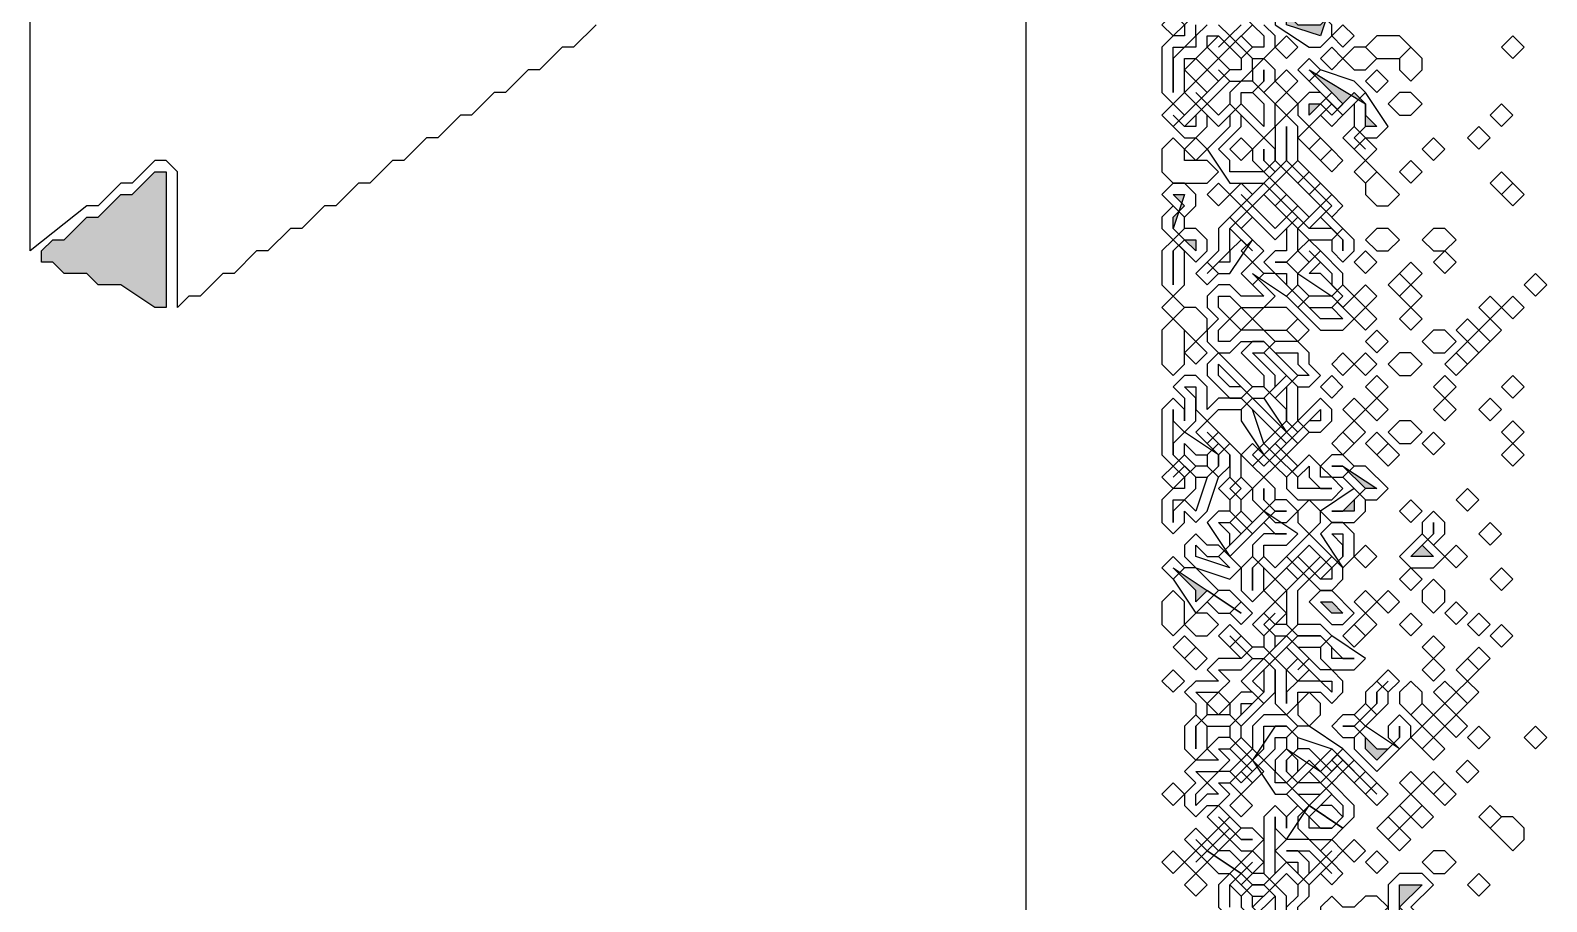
# Model space of a CAD drawing. Header units: millimetres. Extents: x 5 to 252589, y 5 to 415.
# Drawn here: x 12408.33 to 12419.5, y 115.54 to 121.96 of the extents above; entities that cross this region are included whole.
import ezdxf

# ---------------------------------------------------------------- set-up
doc = ezdxf.new("R2010")
doc.units = ezdxf.units.MM
doc.layers.add('HATCH', color=8, linetype='Continuous', lineweight=9)
doc.layers.add('OUTLINE', color=7, linetype='Continuous', lineweight=25)

msp = doc.modelspace()

# ---------------------------------------------------------------- hatches: boundary and pattern name
at = {"layer": 'HATCH', "true_color": 0x46828b}
for points in [[(12417.58333, 122), (12417.58333, 122.08333), (12417.66667, 122), (12417.83333, 122), (12417.91667, 122.08333), (12417.83333, 122.16667), (12417.91667, 122.16667), (12417.83333, 121.91667)], [(12417.91667, 118.41667), (12418, 118.41667), (12418.16667, 118.58333), (12418, 118.75), (12417.91667, 118.75), (12418, 118.75), (12418.25, 118.58333), (12418.16667, 118.58333), (12418.08333, 118.5), (12418.08333, 118.41667)], [(12418.5, 118.08333), (12418.66667, 118.25), (12418.66667, 118.33333), (12418.66667, 118.25), (12418.58333, 118.16667), (12418.66667, 118.08333)], [(12418, 117.66667), (12417.91667, 117.66667), (12417.83333, 117.75), (12417.91667, 117.75)], [(12418.25, 116.58333), (12418.16667, 116.66667), (12418.16667, 116.75), (12418.08333, 116.83333), (12418, 116.83333), (12418.08333, 116.83333), (12418.25, 117), (12418.25, 117.08333), (12418.33333, 117.16667), (12418.25, 117.08333), (12418.25, 117), (12418.08333, 116.83333), (12418.25, 116.66667), (12418.33333, 116.66667), (12418.41667, 116.75), (12418.41667, 116.83333), (12418.41667, 116.75)], [(12418.41667, 115.41667), (12418.41667, 115.66667), (12418.58333, 115.66667), (12418.41667, 115.5), (12418.5, 115.41667)]]:
    msp.add_hatch(color=137, dxfattribs=at).paths.add_polyline_path(points)
h = msp.add_hatch(color=137, dxfattribs=at)
h.paths.add_polyline_path([(12418.16667, 121.08333), (12418.08333, 121.16667), (12418.16667, 121.25), (12418.16667, 121.41667), (12418.08333, 121.5), (12417.91667, 121.33333), (12417.83333, 121.41667), (12417.75, 121.33333), (12417.75, 121.41667), (12417.83333, 121.41667), (12417.91667, 121.5), (12417.75, 121.66667), (12418.16667, 121.41667), (12418.16667, 121.33333), (12418.25, 121.25), (12418.16667, 121.25), (12418.08333, 121.16667)])
h.paths.add_polyline_path([(12417.83333, 121.41667), (12417.91667, 121.33333), (12418, 121.41667), (12417.91667, 121.5)], flags=0)
at = {"layer": 'HATCH', "true_color": 0x46909b}
msp.add_hatch(color=135, dxfattribs=at).paths.add_polyline_path([(12408.41667, 120.25), (12408.41667, 120.33333), (12408.5, 120.41667), (12408.58333, 120.41667), (12408.75, 120.58333), (12408.83333, 120.58333), (12409, 120.75), (12409.08333, 120.75), (12409.25, 120.91667), (12409.33333, 120.91667), (12409.33333, 119.91667), (12409.25, 119.91667), (12409, 120.08333), (12408.83333, 120.08333), (12408.75, 120.16667), (12408.58333, 120.16667), (12408.5, 120.25)])
at = {"layer": 'HATCH', "true_color": 0xb99e7b}
for points in [[(12416.75, 120.08333), (12416.75, 120.33333), (12416.83333, 120.41667), (12416.75, 120.5), (12416.75, 120.58333), (12416.83333, 120.66667), (12416.75, 120.75), (12416.83333, 120.75), (12416.75, 120.5), (12416.83333, 120.41667), (12416.91667, 120.41667), (12416.91667, 120.33333), (12416.83333, 120.41667), (12416.75, 120.33333)], [(12417.25, 117.66667), (12417, 117.83333), (12416.91667, 117.75), (12416.91667, 117.83333), (12416.75, 118)]]:
    msp.add_hatch(color=33, dxfattribs=at).paths.add_polyline_path(points)

# ---------------------------------------------------------------- linework, layer by layer
at = {"layer": 'OUTLINE', "color": 139, "true_color": 0x42544a}
for points in [[(12412.5, 122), (12412.33333, 121.83333), (12412.25, 121.83333), (12412.08333, 121.66667), (12412, 121.66667), (12411.83333, 121.5), (12411.75, 121.5), (12411.58333, 121.33333), (12411.5, 121.33333), (12411.33333, 121.16667), (12411.25, 121.16667), (12411.08333, 121), (12411, 121), (12410.83333, 120.83333), (12410.75, 120.83333), (12410.58333, 120.66667), (12410.5, 120.66667), (12410.33333, 120.5), (12410.25, 120.5), (12410.08333, 120.33333), (12410, 120.33333), (12409.83333, 120.16667), (12409.75, 120.16667), (12409.58333, 120), (12409.5, 120), (12409.41667, 119.91667), (12409.41667, 120.91667), (12409.33333, 121), (12409.25, 121), (12409.08333, 120.83333), (12409, 120.83333), (12408.83333, 120.66667), (12408.75, 120.66667), (12408.33333, 120.33333), (12408.33333, 133)], [(12415.66667, 105.41667), (12415.66667, 123.91667)], [(12417.33333, 122), (12417.41667, 121.91667), (12417.41667, 121.83333), (12417.33333, 121.83333), (12417.25, 121.75), (12417.25, 121.66667), (12417.16667, 121.66667), (12416.91667, 121.41667), (12417.08333, 121.25), (12417.25, 121.41667), (12417.25, 121.5), (12417.33333, 121.5), (12417.41667, 121.58333), (12417.41667, 121.66667), (12417.41667, 121.58333), (12417.33333, 121.5), (12417.41667, 121.41667), (12417.41667, 121.25), (12417.25, 121.41667), (12417.16667, 121.33333), (12417.16667, 121.25), (12417, 121.08333), (12417.16667, 120.83333), (12417.41667, 120.83333), (12417.5, 120.91667), (12417.41667, 121), (12417.41667, 121.08333), (12417.41667, 121), (12417.5, 120.91667), (12417.58333, 121), (12417.58333, 121.25), (12417.58333, 121), (12417.91667, 120.66667), (12417.83333, 120.58333), (12418, 120.41667), (12418, 120.33333), (12418, 120.41667), (12417.91667, 120.5), (12417.75, 120.5), (12417.66667, 120.58333), (12417.58333, 120.5), (12417.58333, 120.33333), (12417.5, 120.33333), (12417.41667, 120.25), (12417.5, 120.16667), (12417.58333, 120.16667), (12417.58333, 120.08333), (12417.75, 119.91667), (12417.91667, 119.91667), (12418, 120), (12417.83333, 120.16667), (12417.75, 120.16667), (12417.83333, 120.25), (12417.75, 120.33333), (12417.91667, 120.16667), (12417.91667, 120.08333), (12418, 120), (12417.91667, 119.91667), (12418, 119.83333), (12417.83333, 119.83333), (12417.5, 120.16667), (12417.41667, 120.16667), (12417.33333, 120.08333), (12417.41667, 120), (12417.25, 120), (12417.16667, 120.08333), (12417.08333, 120.08333), (12417, 120), (12417, 119.91667), (12417.08333, 119.83333), (12417, 119.75), (12417, 119.66667), (12417.08333, 119.58333), (12417.16667, 119.58333), (12417.25, 119.66667), (12417.41667, 119.66667), (12417.5, 119.58333), (12417.66667, 119.58333), (12417.66667, 119.5), (12417.75, 119.41667), (12417.66667, 119.41667), (12417.58333, 119.33333), (12417.58333, 119.08333), (12417.66667, 119), (12417.83333, 119.16667), (12417.83333, 119.08333), (12417.75, 119.08333), (12417.5, 118.83333), (12417.66667, 118.66667), (12417.75, 118.75), (12417.75, 118.66667), (12417.83333, 118.58333), (12417.91667, 118.58333), (12417.66667, 118.58333), (12417.66667, 118.66667), (12417.5, 118.83333), (12417.41667, 118.75), (12417.33333, 118.83333), (12417.41667, 118.91667), (12417.33333, 119.16667), (12417.25, 119.25), (12417.08333, 119.25), (12417, 119.16667), (12417, 119.33333), (12416.91667, 119.41667), (12416.83333, 119.41667), (12416.75, 119.33333), (12416.83333, 119.25), (12416.83333, 119.08333), (12416.83333, 119.16667), (12416.75, 119.25), (12416.66667, 119.16667), (12416.66667, 118.83333), (12416.75, 118.75), (12416.83333, 118.83333), (12416.83333, 118.91667), (12416.91667, 118.83333), (12417, 118.83333), (12417.08333, 118.91667), (12417, 119), (12417.16667, 118.83333), (12417.16667, 118.66667), (12417.25, 118.58333), (12417.16667, 118.5), (12417.16667, 118.41667), (12417.33333, 118.25), (12417.5, 118.41667), (12417.41667, 118.5), (12417.41667, 118.58333), (12417.41667, 118.5), (12417.5, 118.41667), (12417.58333, 118.41667), (12417.5, 118.41667), (12417.41667, 118.33333), (12417.5, 118.25), (12417.58333, 118.25), (12417.41667, 118.25), (12417.33333, 118.16667), (12417.33333, 118.08333), (12417.5, 117.91667), (12417.75, 118.16667), (12417.91667, 118), (12418, 118.08333), (12418, 118.16667), (12417.91667, 118.25), (12418, 118.25), (12418, 118.08333), (12417.91667, 118), (12417.91667, 117.91667), (12417.83333, 117.91667), (12417.75, 118), (12417.58333, 117.83333), (12417.58333, 117.58333), (12417.66667, 117.5), (12417.83333, 117.5), (12418, 117.33333), (12418.08333, 117.33333), (12417.91667, 117.33333), (12417.91667, 117.41667), (12417.83333, 117.5), (12417.66667, 117.5), (12417.58333, 117.41667), (12417.83333, 117.16667), (12417.91667, 117.16667), (12417.91667, 117.08333), (12417.83333, 117.16667), (12417.66667, 117.16667), (12417.58333, 117.08333), (12417.58333, 117), (12417.58333, 117.25), (12417.5, 117.33333), (12417.41667, 117.25), (12417.41667, 117.08333), (12417.16667, 116.83333), (12417.16667, 116.75), (12417.33333, 116.58333), (12417.41667, 116.66667), (12417.41667, 116.83333), (12417.58333, 116.83333), (12417.66667, 116.75), (12417.91667, 116.66667), (12418.25, 116.33333), (12418, 116.58333), (12417.83333, 116.41667), (12418, 116.25), (12418, 116.16667), (12417.91667, 116.08333), (12417.75, 116.08333), (12417.75, 116.16667), (12417.66667, 116.25), (12417.58333, 116.16667), (12417.58333, 116.08333), (12417.58333, 116.16667), (12417.5, 116.25), (12417.41667, 116.16667), (12417.41667, 115.75), (12417.5, 115.66667), (12417.58333, 115.75), (12417.66667, 115.66667), (12417.75, 115.75), (12417.75, 115.83333), (12417.66667, 115.91667), (12417.58333, 115.91667), (12417.75, 115.91667), (12417.83333, 115.83333), (12417.91667, 115.91667), (12417.83333, 115.83333), (12417.91667, 115.75), (12417.83333, 115.83333), (12417.66667, 115.66667), (12417.66667, 115.58333), (12417.58333, 115.5)], [(12417.16667, 115.5), (12417.16667, 115.66667), (12417.25, 115.75), (12417, 115.91667), (12416.91667, 115.83333), (12417, 115.91667), (12416.91667, 116), (12417, 115.91667), (12417.16667, 116.08333), (12417.08333, 116.16667), (12417.25, 116), (12417.33333, 116), (12417.25, 116), (12417.16667, 116.08333), (12417, 115.91667), (12417.25, 115.75), (12417.33333, 115.83333), (12417.25, 115.75), (12417.33333, 115.66667), (12417.41667, 115.66667), (12417.5, 115.75), (12417.5, 116.16667), (12417.5, 116.08333), (12417.58333, 116), (12417.75, 116.25), (12417.58333, 116.41667), (12417.5, 116.41667), (12417.5, 116.5), (12417.41667, 116.58333), (12417.25, 116.41667), (12417.16667, 116.5), (12417.08333, 116.5), (12417, 116.41667), (12417.08333, 116.33333), (12417, 116.33333), (12416.91667, 116.25), (12416.91667, 116.33333), (12417, 116.41667), (12416.91667, 116.5), (12417.08333, 116.5), (12417.16667, 116.58333), (12417.08333, 116.66667), (12417.16667, 116.66667), (12417.25, 116.75), (12417.25, 116.83333), (12417.16667, 116.91667), (12417, 116.91667), (12416.91667, 116.83333), (12416.91667, 116.66667), (12416.91667, 116.83333), (12417, 116.91667), (12417, 117), (12416.91667, 117.08333), (12417.08333, 117.08333), (12417.16667, 117.16667), (12417.08333, 117.25), (12417.25, 117.25), (12417.33333, 117.33333), (12417.16667, 117.5), (12417.33333, 117.33333), (12417.41667, 117.33333), (12417.5, 117.41667), (12417.5, 117.5), (12417.41667, 117.58333), (12417.5, 117.66667), (12417.41667, 117.58333), (12417.5, 117.5), (12417.58333, 117.5), (12417.66667, 117.58333), (12417.66667, 117.83333), (12417.75, 117.91667), (12417.58333, 118.08333), (12417.5, 118), (12417.41667, 118.08333), (12417.33333, 118), (12417.33333, 117.83333), (12417.33333, 118), (12417.41667, 118.08333), (12417.41667, 118.16667), (12417.58333, 118.16667), (12417.66667, 118.25), (12417.41667, 118.41667), (12417.08333, 118.08333), (12417.16667, 118), (12416.91667, 118.08333), (12416.91667, 118.16667), (12417, 118.08333), (12417.08333, 118.08333), (12417.16667, 118.16667), (12417.16667, 118.25), (12417.08333, 118.33333), (12417.16667, 118.33333), (12417.25, 118.41667), (12417.25, 118.5), (12417.16667, 118.58333), (12417.25, 118.66667), (12417.25, 118.83333), (12417.16667, 118.91667), (12417.08333, 118.83333), (12417.08333, 118.75), (12417, 118.66667), (12416.91667, 118.41667), (12416.83333, 118.5), (12416.75, 118.41667), (12416.75, 118.33333), (12416.75, 118.5), (12416.83333, 118.5), (12416.91667, 118.58333), (12416.91667, 118.66667), (12416.83333, 118.75), (12416.75, 118.66667), (12416.83333, 118.75), (12416.75, 118.83333), (12416.75, 119.16667), (12416.75, 119.08333), (12416.83333, 119), (12416.91667, 119.08333), (12416.91667, 119.25), (12416.83333, 119.33333), (12416.91667, 119.33333), (12416.91667, 119.16667), (12417, 119.08333), (12417.08333, 119.16667), (12417.25, 119.16667), (12417.33333, 119.25), (12417.25, 119.33333), (12417.16667, 119.33333), (12417.08333, 119.41667), (12417.08333, 119.5), (12417.33333, 119.25), (12417.41667, 119.25), (12417.5, 119.33333), (12417.5, 119.41667), (12417.33333, 119.58333), (12417.41667, 119.58333), (12417.5, 119.66667), (12417.41667, 119.75), (12417.25, 119.75), (12417.16667, 119.66667), (12417.08333, 119.66667), (12417.08333, 119.75), (12417.16667, 119.83333), (12417.08333, 119.91667), (12417.08333, 120), (12417.16667, 120), (12417.25, 119.91667), (12417.41667, 119.91667), (12417.5, 120), (12417.33333, 120.16667), (12417.58333, 120), (12417.66667, 120.08333), (12417.66667, 120.16667), (12417.58333, 120.25), (12417.5, 120.25), (12417.58333, 120.25), (12417.66667, 120.33333), (12417.66667, 120.5), (12417.58333, 120.58333), (12417.5, 120.5), (12417.33333, 120.66667), (12417.16667, 120.5), (12417.33333, 120.33333), (12417.25, 120.41667), (12417.16667, 120.33333), (12417.16667, 120.25), (12417.08333, 120.25), (12417, 120.16667), (12417.16667, 120.33333), (12417.16667, 120.5), (12417.33333, 120.66667), (12417.25, 120.75), (12417.33333, 120.66667), (12417.5, 120.83333), (12417.41667, 120.91667), (12417.16667, 120.91667), (12417.16667, 121), (12417.08333, 121.08333), (12417.25, 121.25), (12417.25, 121.33333), (12417.16667, 121.41667), (12417.08333, 121.33333), (12417, 121.41667), (12416.91667, 121.33333), (12416.91667, 121.25), (12416.83333, 121.25), (12416.75, 121.33333), (12416.83333, 121.25), (12417, 121.41667), (12416.91667, 121.5), (12417, 121.41667), (12417.16667, 121.58333), (12417.08333, 121.66667), (12417.16667, 121.58333), (12417.25, 121.58333), (12417.33333, 121.66667), (12417.33333, 121.75), (12417.16667, 121.91667), (12417.08333, 121.83333), (12417.16667, 121.91667), (12417.08333, 122)], [(12417, 122), (12416.91667, 121.91667), (12416.91667, 121.83333), (12416.83333, 121.83333), (12416.75, 121.75), (12416.75, 121.5), (12416.75, 121.83333), (12416.83333, 121.83333), (12416.91667, 121.91667), (12416.91667, 122)], [(12417.25, 122), (12417.16667, 121.91667), (12417.33333, 121.75), (12417.41667, 121.75), (12417.5, 121.83333), (12417.5, 121.91667), (12417.41667, 122)]]:
    msp.add_lwpolyline(points, dxfattribs=at)
for points in [[(12417.5, 122.08333), (12417.5, 122), (12417.75, 121.83333), (12417.83333, 121.83333), (12417.91667, 121.91667), (12417.91667, 122), (12417.83333, 122.08333), (12417.66667, 122.08333), (12417.58333, 122.16667)], [(12417.58333, 122), (12417.58333, 122.08333), (12417.66667, 122), (12417.83333, 122), (12417.91667, 122.08333), (12417.83333, 122.16667), (12417.91667, 122.16667), (12417.83333, 121.91667)], [(12416.66667, 122), (12416.75, 121.91667), (12416.83333, 122), (12416.75, 122.08333)], [(12416.66667, 121.5), (12416.75, 121.41667), (12416.83333, 121.5), (12416.83333, 121.75), (12416.91667, 121.75), (12417, 121.83333), (12417, 121.91667), (12417.08333, 121.91667), (12417.16667, 121.83333), (12417.33333, 122), (12417.25, 122.08333), (12416.91667, 122.08333), (12416.83333, 122), (12416.83333, 121.91667), (12416.75, 121.91667), (12416.66667, 121.83333)], [(12417.91667, 121.91667), (12418, 121.83333), (12418.08333, 121.91667), (12418, 122)], [(12417, 121.83333), (12417.08333, 121.75), (12417.16667, 121.83333), (12417.08333, 121.91667)], [(12417.16667, 121.83333), (12417.25, 121.75), (12417.33333, 121.83333), (12417.25, 121.91667)], [(12417.5, 121.83333), (12417.58333, 121.75), (12417.66667, 121.83333), (12417.58333, 121.91667)], [(12417.83333, 121.75), (12417.91667, 121.66667), (12418, 121.75), (12417.91667, 121.83333)], [(12418, 121.75), (12418.08333, 121.66667), (12418.16667, 121.66667), (12418.25, 121.75), (12418.16667, 121.83333), (12418.08333, 121.83333)], [(12418.16667, 121.83333), (12418.25, 121.75), (12418.41667, 121.75), (12418.5, 121.83333), (12418.41667, 121.91667), (12418.25, 121.91667)], [(12418.41667, 121.66667), (12418.5, 121.58333), (12418.58333, 121.66667), (12418.58333, 121.75), (12418.5, 121.83333), (12418.41667, 121.75)], [(12419.16667, 121.83333), (12419.25, 121.75), (12419.33333, 121.83333), (12419.25, 121.91667)], [(12416.83333, 121.66667), (12416.91667, 121.58333), (12417, 121.66667), (12416.91667, 121.75)], [(12417, 121.66667), (12417.08333, 121.58333), (12417.16667, 121.66667), (12417.08333, 121.75)], [(12417.33333, 121.58333), (12417.41667, 121.5), (12417.5, 121.58333), (12417.5, 121.66667), (12417.41667, 121.75), (12417.33333, 121.66667)], [(12417.66667, 121.66667), (12417.75, 121.58333), (12417.83333, 121.66667), (12417.75, 121.75)], [(12417.5, 121.58333), (12417.58333, 121.5), (12417.66667, 121.58333), (12417.58333, 121.66667)], [(12418, 121.33333), (12418.16667, 121.5), (12418.08333, 121.58333), (12417.83333, 121.66667), (12417.75, 121.58333)], [(12418.16667, 121.08333), (12418.08333, 121.16667), (12418.16667, 121.25), (12418.16667, 121.41667), (12418.08333, 121.5), (12417.91667, 121.33333), (12417.83333, 121.41667), (12417.75, 121.33333), (12417.75, 121.41667), (12417.83333, 121.41667), (12417.91667, 121.5), (12417.75, 121.66667), (12418.16667, 121.41667), (12418.16667, 121.33333), (12418.25, 121.25), (12418.16667, 121.25), (12418.08333, 121.16667)], [(12418.16667, 121.58333), (12418.25, 121.5), (12418.33333, 121.58333), (12418.25, 121.66667)], [(12416.83333, 121.5), (12416.91667, 121.41667), (12417, 121.5), (12416.91667, 121.58333)], [(12417.41667, 121.16667), (12417.5, 121.25), (12417.5, 121.41667), (12417.33333, 121.58333), (12417.25, 121.58333), (12417.16667, 121.5), (12417.16667, 121.41667)], [(12417.5, 121.41667), (12417.58333, 121.33333), (12417.66667, 121.41667), (12417.58333, 121.5)], [(12417.66667, 121.33333), (12417.75, 121.25), (12417.91667, 121.41667), (12417.83333, 121.5), (12417.75, 121.5), (12417.66667, 121.41667)], [(12417.83333, 121.41667), (12417.91667, 121.33333), (12418, 121.41667), (12417.91667, 121.5)], [(12418.25, 121.16667), (12418.33333, 121.25), (12418.16667, 121.5), (12418.08333, 121.41667), (12418.08333, 121.25), (12418.16667, 121.16667)], [(12418.33333, 121.41667), (12418.41667, 121.33333), (12418.5, 121.33333), (12418.58333, 121.41667), (12418.5, 121.5), (12418.41667, 121.5)], [(12416.66667, 121.33333), (12416.75, 121.25), (12416.83333, 121.33333), (12416.75, 121.41667)], [(12416.75, 121.25), (12416.83333, 121.16667), (12416.91667, 121.16667), (12417, 121.25), (12417, 121.33333), (12416.91667, 121.41667)], [(12417.83333, 121.33333), (12417.91667, 121.25), (12418, 121.33333), (12417.91667, 121.41667)], [(12419.08333, 121.33333), (12419.16667, 121.25), (12419.25, 121.33333), (12419.16667, 121.41667)], [(12417.58333, 120.91667), (12417.66667, 121), (12417.66667, 121.25), (12417.58333, 121.33333), (12417.5, 121.25), (12417.5, 121)], [(12416.66667, 121.08333), (12416.66667, 120.91667), (12416.75, 120.83333), (12417, 120.83333), (12417.08333, 120.91667), (12417, 121), (12416.83333, 121), (12416.83333, 121.08333), (12416.75, 121.16667)], [(12416.83333, 121.08333), (12416.91667, 121), (12417, 121.08333), (12416.91667, 121.16667)], [(12417.16667, 121.08333), (12417.25, 121), (12417.33333, 121.08333), (12417.25, 121.16667)], [(12417.33333, 121), (12417.41667, 120.91667), (12417.5, 121), (12417.5, 121.08333), (12417.41667, 121.16667), (12417.33333, 121.08333)], [(12417.66667, 121.16667), (12417.75, 121.08333), (12417.83333, 121.16667), (12417.75, 121.25)], [(12417.75, 121.08333), (12417.83333, 121), (12417.91667, 121.08333), (12417.83333, 121.16667)], [(12418, 121.16667), (12418.08333, 121.08333), (12418.16667, 121.16667), (12418.08333, 121.25)], [(12418.08333, 121.08333), (12418.16667, 121), (12418.25, 121.08333), (12418.16667, 121.16667)], [(12418.58333, 121.08333), (12418.66667, 121), (12418.75, 121.08333), (12418.66667, 121.16667)], [(12418.91667, 121.16667), (12419, 121.08333), (12419.08333, 121.16667), (12419, 121.25)], [(12417.83333, 121), (12417.91667, 120.91667), (12418, 121), (12417.91667, 121.08333)], [(12417.41667, 120.91667), (12417.5, 120.83333), (12417.58333, 120.91667), (12417.5, 121)], [(12417.75, 120.5), (12417.91667, 120.66667), (12417.58333, 121), (12417.41667, 120.83333)], [(12417.58333, 120.91667), (12417.66667, 120.83333), (12417.75, 120.91667), (12417.66667, 121)], [(12418.08333, 120.91667), (12418.16667, 120.83333), (12418.25, 120.91667), (12418.16667, 121)], [(12418.41667, 120.91667), (12418.5, 120.83333), (12418.58333, 120.91667), (12418.5, 121)], [(12408.41667, 120.25), (12408.41667, 120.33333), (12408.5, 120.41667), (12408.58333, 120.41667), (12408.75, 120.58333), (12408.83333, 120.58333), (12409, 120.75), (12409.08333, 120.75), (12409.25, 120.91667), (12409.33333, 120.91667), (12409.33333, 119.91667), (12409.25, 119.91667), (12409, 120.08333), (12408.83333, 120.08333), (12408.75, 120.16667), (12408.58333, 120.16667), (12408.5, 120.25)], [(12416.83333, 120.58333), (12416.91667, 120.66667), (12416.91667, 120.75), (12416.83333, 120.83333), (12416.75, 120.83333), (12416.66667, 120.75)], [(12417, 120.75), (12417.08333, 120.66667), (12417.16667, 120.75), (12417.08333, 120.83333)], [(12417.16667, 120.75), (12417.25, 120.66667), (12417.33333, 120.75), (12417.25, 120.83333)], [(12417.5, 120.41667), (12417.66667, 120.58333), (12417.41667, 120.83333), (12417.25, 120.66667)], [(12417.41667, 120.75), (12417.5, 120.66667), (12417.58333, 120.75), (12417.5, 120.83333)], [(12417.66667, 120.83333), (12417.75, 120.75), (12417.83333, 120.83333), (12417.75, 120.91667)], [(12417.75, 120.75), (12417.83333, 120.66667), (12417.91667, 120.75), (12417.83333, 120.83333)], [(12418.16667, 120.83333), (12418.16667, 120.75), (12418.25, 120.66667), (12418.33333, 120.66667), (12418.41667, 120.75), (12418.25, 120.91667)], [(12419.08333, 120.83333), (12419.16667, 120.75), (12419.25, 120.83333), (12419.16667, 120.91667)], [(12419.16667, 120.75), (12419.25, 120.66667), (12419.33333, 120.75), (12419.25, 120.83333)], [(12416.75, 120.08333), (12416.75, 120.33333), (12416.83333, 120.41667), (12416.75, 120.5), (12416.75, 120.58333), (12416.83333, 120.66667), (12416.75, 120.75), (12416.83333, 120.75), (12416.75, 120.5), (12416.83333, 120.41667), (12416.91667, 120.41667), (12416.91667, 120.33333), (12416.83333, 120.41667), (12416.75, 120.33333)], [(12417.5, 120.66667), (12417.58333, 120.58333), (12417.66667, 120.66667), (12417.58333, 120.75)], [(12417.83333, 120.66667), (12417.91667, 120.58333), (12418, 120.66667), (12417.91667, 120.75)], [(12416.66667, 120.5), (12416.75, 120.41667), (12416.83333, 120.5), (12416.83333, 120.58333), (12416.75, 120.66667), (12416.66667, 120.58333)], [(12417.16667, 120.58333), (12417.25, 120.5), (12417.33333, 120.58333), (12417.25, 120.66667)], [(12417.58333, 120.58333), (12417.66667, 120.5), (12417.75, 120.58333), (12417.66667, 120.66667)], [(12417.66667, 120.5), (12417.75, 120.41667), (12417.91667, 120.41667), (12418, 120.5), (12417.83333, 120.66667)], [(12416.91667, 120.25), (12417, 120.33333), (12417, 120.41667), (12416.91667, 120.5), (12416.83333, 120.5), (12416.75, 120.41667)], [(12417, 120.25), (12417.08333, 120.16667), (12417.16667, 120.16667), (12417.33333, 120.41667), (12417.16667, 120.58333), (12417.08333, 120.5), (12417.08333, 120.33333)], [(12417.91667, 120.33333), (12418, 120.25), (12418.08333, 120.33333), (12418.08333, 120.41667), (12418, 120.5), (12417.91667, 120.41667)], [(12418.16667, 120.41667), (12418.25, 120.33333), (12418.33333, 120.33333), (12418.41667, 120.41667), (12418.33333, 120.5), (12418.25, 120.5)], [(12418.58333, 120.41667), (12418.66667, 120.33333), (12418.75, 120.33333), (12418.83333, 120.41667), (12418.75, 120.5), (12418.66667, 120.5)], [(12416.75, 120), (12416.83333, 120.08333), (12416.83333, 120.33333), (12416.75, 120.41667), (12416.66667, 120.33333), (12416.66667, 120.08333)], [(12417.25, 120.33333), (12417.33333, 120.25), (12417.41667, 120.33333), (12417.33333, 120.41667)], [(12417.66667, 120.33333), (12417.75, 120.25), (12417.83333, 120.33333), (12417.75, 120.41667)], [(12417.91667, 120), (12418, 120.08333), (12418, 120.16667), (12417.83333, 120.33333), (12417.66667, 120.16667)], [(12418.08333, 120.25), (12418.16667, 120.16667), (12418.25, 120.25), (12418.16667, 120.33333)], [(12418.66667, 120.25), (12418.75, 120.16667), (12418.83333, 120.25), (12418.75, 120.33333)], [(12416.91667, 120.16667), (12417, 120.08333), (12417.08333, 120.16667), (12417, 120.25)], [(12417.25, 120.16667), (12417.33333, 120.08333), (12417.41667, 120.16667), (12417.33333, 120.25)], [(12418.33333, 120.08333), (12418.41667, 120), (12418.5, 120.08333), (12418.41667, 120.16667)], [(12418.41667, 120.16667), (12418.5, 120.08333), (12418.58333, 120.16667), (12418.5, 120.25)], [(12419.33333, 120.08333), (12419.41667, 120), (12419.5, 120.08333), (12419.41667, 120.16667)], [(12417.58333, 120), (12417.66667, 119.91667), (12417.75, 120), (12417.66667, 120.08333)], [(12417.91667, 120), (12418, 119.91667), (12418.08333, 120), (12418, 120.08333)], [(12418.08333, 120), (12418.16667, 119.91667), (12418.25, 120), (12418.16667, 120.08333)], [(12418.41667, 120), (12418.5, 119.91667), (12418.58333, 120), (12418.5, 120.08333)], [(12416.66667, 119.91667), (12416.75, 119.83333), (12416.83333, 119.91667), (12416.75, 120)], [(12417.66667, 119.91667), (12417.83333, 119.75), (12418, 119.75), (12418.08333, 119.83333), (12417.91667, 120), (12417.75, 120)], [(12419, 119.91667), (12419.08333, 119.83333), (12419.16667, 119.91667), (12419.08333, 120)], [(12419.16667, 119.91667), (12419.25, 119.83333), (12419.33333, 119.91667), (12419.25, 120)], [(12416.75, 119.41667), (12416.83333, 119.5), (12416.83333, 119.75), (12416.75, 119.83333), (12416.66667, 119.75), (12416.66667, 119.5)], [(12416.91667, 119.66667), (12417, 119.75), (12417, 119.83333), (12416.91667, 119.91667), (12416.83333, 119.91667), (12416.75, 119.83333)], [(12417.16667, 119.83333), (12417.25, 119.75), (12417.33333, 119.83333), (12417.25, 119.91667)], [(12417.33333, 119.83333), (12417.41667, 119.75), (12417.58333, 119.75), (12417.66667, 119.83333), (12417.58333, 119.91667), (12417.41667, 119.91667)], [(12417.58333, 119.75), (12417.66667, 119.66667), (12417.75, 119.75), (12417.66667, 119.83333)], [(12418.08333, 119.83333), (12418.16667, 119.75), (12418.25, 119.83333), (12418.16667, 119.91667)], [(12418.41667, 119.83333), (12418.5, 119.75), (12418.58333, 119.83333), (12418.5, 119.91667)], [(12418.83333, 119.75), (12418.91667, 119.66667), (12419, 119.75), (12418.91667, 119.83333)], [(12419, 119.75), (12419.08333, 119.66667), (12419.16667, 119.75), (12419.08333, 119.83333)], [(12418.16667, 119.66667), (12418.25, 119.58333), (12418.33333, 119.66667), (12418.25, 119.75)], [(12418.58333, 119.66667), (12418.66667, 119.58333), (12418.75, 119.58333), (12418.83333, 119.66667), (12418.75, 119.75), (12418.66667, 119.75)], [(12418.91667, 119.66667), (12419, 119.58333), (12419.08333, 119.66667), (12419, 119.75)], [(12416.83333, 119.58333), (12416.91667, 119.5), (12417, 119.58333), (12416.91667, 119.66667)], [(12417.5, 119.25), (12417.66667, 119.41667), (12417.41667, 119.66667), (12417.33333, 119.66667), (12417.25, 119.58333), (12417.41667, 119.41667), (12417.41667, 119.33333)], [(12417.75, 119.33333), (12417.83333, 119.41667), (12417.75, 119.5), (12417.75, 119.58333), (12417.66667, 119.66667), (12417.5, 119.66667), (12417.41667, 119.58333), (12417.66667, 119.33333)], [(12418.83333, 119.58333), (12418.91667, 119.5), (12419, 119.58333), (12418.91667, 119.66667)], [(12417.25, 119.25), (12417.33333, 119.33333), (12417.08333, 119.58333), (12417, 119.5), (12417, 119.41667), (12417.16667, 119.25)], [(12417.91667, 119.5), (12418, 119.41667), (12418.08333, 119.5), (12418, 119.58333)], [(12418.08333, 119.5), (12418.16667, 119.41667), (12418.25, 119.5), (12418.16667, 119.58333)], [(12418.33333, 119.5), (12418.41667, 119.41667), (12418.5, 119.41667), (12418.58333, 119.5), (12418.5, 119.58333), (12418.41667, 119.58333)], [(12418.75, 119.5), (12418.83333, 119.41667), (12418.91667, 119.5), (12418.83333, 119.58333)], [(12417.58333, 119), (12417.66667, 119.08333), (12417.66667, 119.33333), (12417.58333, 119.41667), (12417.41667, 119.25)], [(12417.83333, 119.33333), (12417.91667, 119.25), (12418, 119.33333), (12417.91667, 119.41667)], [(12418.16667, 119.33333), (12418.25, 119.25), (12418.33333, 119.33333), (12418.25, 119.41667)], [(12418.66667, 119.33333), (12418.75, 119.25), (12418.83333, 119.33333), (12418.75, 119.41667)], [(12419.16667, 119.33333), (12419.25, 119.25), (12419.33333, 119.33333), (12419.25, 119.41667)], [(12417.5, 119), (12417.58333, 119.08333), (12417.58333, 119.16667), (12417.41667, 119.33333), (12417.33333, 119.33333), (12417.25, 119.25)], [(12417.41667, 118.83333), (12417.58333, 119), (12417.33333, 119.25), (12417.25, 119.16667), (12417.25, 119.08333)], [(12417.66667, 119.08333), (12417.75, 119), (12417.83333, 119), (12417.91667, 119.08333), (12417.91667, 119.16667), (12417.83333, 119.25)], [(12418, 119.16667), (12418.08333, 119.08333), (12418.16667, 119.16667), (12418.08333, 119.25)], [(12418.16667, 119.16667), (12418.25, 119.08333), (12418.33333, 119.16667), (12418.25, 119.25)], [(12418.66667, 119.16667), (12418.75, 119.08333), (12418.83333, 119.16667), (12418.75, 119.25)], [(12419, 119.16667), (12419.08333, 119.08333), (12419.16667, 119.16667), (12419.08333, 119.25)], [(12416.91667, 119), (12417, 118.91667), (12417.08333, 119), (12417, 119.08333)], [(12417.5, 119), (12417.58333, 118.91667), (12417.66667, 119), (12417.58333, 119.08333)], [(12417.58333, 119), (12417.66667, 118.91667), (12417.75, 119), (12417.66667, 119.08333)], [(12418, 119), (12418.08333, 118.91667), (12418.16667, 119), (12418.08333, 119.08333)], [(12418.33333, 119), (12418.41667, 118.91667), (12418.5, 118.91667), (12418.58333, 119), (12418.5, 119.08333), (12418.41667, 119.08333)], [(12419.16667, 119), (12419.25, 118.91667), (12419.33333, 119), (12419.25, 119.08333)], [(12417, 118.66667), (12417.08333, 118.75), (12417.08333, 118.83333), (12416.83333, 119), (12416.75, 118.91667), (12416.75, 118.83333), (12416.91667, 118.66667)], [(12417, 118.91667), (12417.08333, 118.83333), (12417.16667, 118.91667), (12417.08333, 119)], [(12417.41667, 118.91667), (12417.5, 118.83333), (12417.58333, 118.91667), (12417.5, 119)], [(12417.5, 118.91667), (12417.58333, 118.83333), (12417.66667, 118.91667), (12417.58333, 119)], [(12417.91667, 118.91667), (12418, 118.83333), (12418.08333, 118.91667), (12418, 119)], [(12418.16667, 118.91667), (12418.25, 118.83333), (12418.33333, 118.91667), (12418.25, 119)], [(12418.58333, 118.91667), (12418.66667, 118.83333), (12418.75, 118.91667), (12418.66667, 119)], [(12416.75, 118.75), (12416.83333, 118.66667), (12416.91667, 118.75), (12416.83333, 118.83333)], [(12417, 118.75), (12417.08333, 118.66667), (12417.16667, 118.75), (12417.16667, 118.83333), (12417.08333, 118.91667), (12417, 118.83333)], [(12417.25, 118.83333), (12417.33333, 118.75), (12417.41667, 118.83333), (12417.33333, 118.91667)], [(12417.33333, 118.83333), (12417.41667, 118.75), (12417.5, 118.83333), (12417.41667, 118.91667)], [(12417.33333, 118.75), (12417.41667, 118.66667), (12417.5, 118.75), (12417.41667, 118.83333)], [(12417.41667, 118.83333), (12417.5, 118.75), (12417.58333, 118.83333), (12417.5, 118.91667)], [(12417.5, 118.75), (12417.58333, 118.66667), (12417.66667, 118.75), (12417.58333, 118.83333)], [(12417.58333, 118.66667), (12417.58333, 118.58333), (12417.66667, 118.5), (12417.91667, 118.5), (12418, 118.58333), (12417.91667, 118.66667), (12417.83333, 118.66667), (12417.83333, 118.75), (12417.75, 118.83333)], [(12417.83333, 118.75), (12417.91667, 118.66667), (12418, 118.66667), (12418.08333, 118.75), (12418, 118.83333), (12417.91667, 118.83333)], [(12418.25, 118.83333), (12418.33333, 118.75), (12418.41667, 118.83333), (12418.33333, 118.91667)], [(12419.16667, 118.83333), (12419.25, 118.75), (12419.33333, 118.83333), (12419.25, 118.91667)], [(12416.66667, 118.66667), (12416.75, 118.58333), (12416.83333, 118.66667), (12416.75, 118.75)], [(12416.66667, 118.33333), (12416.75, 118.25), (12416.83333, 118.33333), (12416.83333, 118.41667), (12416.91667, 118.33333), (12417, 118.41667), (12417.08333, 118.66667), (12417, 118.75), (12416.91667, 118.75), (12416.83333, 118.66667), (12416.83333, 118.58333), (12416.75, 118.58333), (12416.66667, 118.5)], [(12417.91667, 118.41667), (12418, 118.41667), (12418.16667, 118.58333), (12418, 118.75), (12417.91667, 118.75), (12418, 118.75), (12418.25, 118.58333), (12418.16667, 118.58333), (12418.08333, 118.5), (12418.08333, 118.41667)], [(12418.25, 118.5), (12418.33333, 118.58333), (12418.16667, 118.75), (12418.08333, 118.75), (12418, 118.66667), (12418.16667, 118.5)], [(12417.08333, 118.58333), (12417.16667, 118.5), (12417.25, 118.58333), (12417.16667, 118.66667)], [(12417.16667, 118.58333), (12417.25, 118.5), (12417.33333, 118.58333), (12417.25, 118.66667)], [(12417.33333, 118.5), (12417.41667, 118.41667), (12417.5, 118.5), (12417.5, 118.58333), (12417.41667, 118.66667), (12417.33333, 118.58333)], [(12417.41667, 118.41667), (12417.5, 118.33333), (12417.58333, 118.33333), (12417.66667, 118.41667), (12417.58333, 118.5), (12417.5, 118.5)], [(12417.66667, 118.33333), (12417.75, 118.25), (12417.83333, 118.33333), (12417.83333, 118.41667), (12417.75, 118.5), (12417.66667, 118.41667)], [(12417.83333, 118.41667), (12417.91667, 118.33333), (12418.08333, 118.33333), (12418.16667, 118.41667), (12418.16667, 118.5), (12418.08333, 118.58333)], [(12418.41667, 118.41667), (12418.5, 118.33333), (12418.58333, 118.41667), (12418.5, 118.5)], [(12418.83333, 118.5), (12418.91667, 118.41667), (12419, 118.5), (12418.91667, 118.58333)], [(12417, 118.33333), (12417.16667, 118.08333), (12417.33333, 118.25), (12417.16667, 118.41667), (12417.08333, 118.41667)], [(12417.16667, 118.33333), (12417.25, 118.25), (12417.33333, 118.33333), (12417.25, 118.41667)], [(12418.58333, 118.25), (12418.66667, 118.16667), (12418.75, 118.25), (12418.75, 118.33333), (12418.66667, 118.41667), (12418.58333, 118.33333)], [(12418, 118), (12418.08333, 118.08333), (12418.08333, 118.25), (12418, 118.33333), (12417.91667, 118.33333), (12417.83333, 118.25)], [(12418.5, 118.08333), (12418.66667, 118.25), (12418.66667, 118.33333), (12418.66667, 118.25), (12418.58333, 118.16667), (12418.66667, 118.08333)], [(12419, 118.25), (12419.08333, 118.16667), (12419.16667, 118.25), (12419.08333, 118.33333)], [(12417.16667, 117.91667), (12417.25, 118), (12417.08333, 118.16667), (12417, 118.16667), (12416.91667, 118.25), (12416.83333, 118.16667), (12416.83333, 118.08333), (12416.91667, 118)], [(12417.75, 117.91667), (12417.91667, 118.08333), (12417.75, 118.25), (12417.58333, 118.08333)], [(12418.08333, 118.08333), (12418.16667, 118), (12418.25, 118.08333), (12418.16667, 118.16667)], [(12418.41667, 118.08333), (12418.5, 118), (12418.66667, 118), (12418.75, 118.08333), (12418.58333, 118.25)], [(12418.75, 118.08333), (12418.83333, 118), (12418.91667, 118.08333), (12418.83333, 118.16667)], [(12416.66667, 118), (12416.75, 117.91667), (12416.83333, 118), (12416.75, 118.08333)], [(12417.33333, 117.75), (12417.41667, 117.83333), (12417.41667, 118), (12417.33333, 118.08333), (12417.25, 118), (12417.25, 117.83333)], [(12417.58333, 118), (12417.66667, 117.91667), (12417.75, 118), (12417.66667, 118.08333)], [(12417.75, 117.91667), (12417.83333, 117.83333), (12417.91667, 117.83333), (12418, 117.91667), (12418, 118), (12417.91667, 118.08333)], [(12417.75, 118), (12417.83333, 117.91667), (12417.91667, 118), (12417.83333, 118.08333)], [(12417.25, 117.66667), (12417, 117.83333), (12416.91667, 117.75), (12416.91667, 117.83333), (12416.75, 118)], [(12416.75, 117.91667), (12416.91667, 117.66667), (12417.08333, 117.83333), (12416.91667, 118), (12416.83333, 118)], [(12418.41667, 117.91667), (12418.5, 117.83333), (12418.58333, 117.91667), (12418.5, 118)], [(12419.08333, 117.91667), (12419.16667, 117.83333), (12419.25, 117.91667), (12419.16667, 118)], [(12416.75, 117.5), (12416.83333, 117.58333), (12416.83333, 117.75), (12416.75, 117.83333), (12416.66667, 117.75), (12416.66667, 117.58333)], [(12417, 117.75), (12417.08333, 117.66667), (12417.16667, 117.66667), (12417.25, 117.75), (12417.16667, 117.83333), (12417.08333, 117.83333)], [(12417.41667, 117.83333), (12417.5, 117.75), (12417.58333, 117.83333), (12417.5, 117.91667)], [(12418, 117.58333), (12418.08333, 117.66667), (12417.91667, 117.83333), (12417.83333, 117.83333), (12417.75, 117.75), (12417.91667, 117.58333)], [(12418.08333, 117.75), (12418.16667, 117.66667), (12418.25, 117.75), (12418.16667, 117.83333)], [(12418.25, 117.75), (12418.33333, 117.66667), (12418.41667, 117.75), (12418.33333, 117.83333)], [(12418.58333, 117.75), (12418.66667, 117.66667), (12418.75, 117.75), (12418.75, 117.83333), (12418.66667, 117.91667), (12418.58333, 117.83333)], [(12417.16667, 117.66667), (12417.25, 117.58333), (12417.33333, 117.66667), (12417.25, 117.75)], [(12417.41667, 117.66667), (12417.5, 117.58333), (12417.58333, 117.66667), (12417.5, 117.75)], [(12418, 117.66667), (12417.91667, 117.66667), (12417.83333, 117.75), (12417.91667, 117.75)], [(12418.75, 117.66667), (12418.83333, 117.58333), (12418.91667, 117.66667), (12418.83333, 117.75)], [(12416.83333, 117.58333), (12416.91667, 117.5), (12417, 117.5), (12417.08333, 117.58333), (12417, 117.66667), (12416.91667, 117.66667)], [(12417.33333, 117.58333), (12417.41667, 117.5), (12417.5, 117.58333), (12417.41667, 117.66667)], [(12418.08333, 117.58333), (12418.16667, 117.5), (12418.25, 117.58333), (12418.16667, 117.66667)], [(12418.41667, 117.58333), (12418.5, 117.5), (12418.58333, 117.58333), (12418.5, 117.66667)], [(12418.91667, 117.58333), (12419, 117.5), (12419.08333, 117.58333), (12419, 117.66667)], [(12416.75, 117.41667), (12416.83333, 117.33333), (12416.91667, 117.41667), (12416.83333, 117.5)], [(12417.08333, 117.5), (12417.16667, 117.41667), (12417.25, 117.5), (12417.16667, 117.58333)], [(12417.16667, 117.41667), (12417.25, 117.33333), (12417.33333, 117.41667), (12417.25, 117.5)], [(12417.41667, 117.41667), (12417.5, 117.33333), (12417.66667, 117.5), (12417.58333, 117.58333), (12417.5, 117.58333), (12417.41667, 117.5)], [(12417.41667, 117.33333), (12417.5, 117.25), (12417.5, 117), (12417.58333, 116.91667), (12417.66667, 117), (12417.66667, 117.08333), (12417.83333, 117.08333), (12417.91667, 117), (12418, 117.08333), (12418, 117.16667), (12417.91667, 117.25), (12417.83333, 117.25), (12417.75, 117.33333), (12417.66667, 117.25), (12417.75, 117.33333), (12417.58333, 117.5)], [(12417.58333, 117.5), (12417.66667, 117.41667), (12417.83333, 117.41667), (12417.91667, 117.5), (12417.83333, 117.58333), (12417.66667, 117.58333)], [(12417.83333, 117.41667), (12417.83333, 117.33333), (12417.91667, 117.25), (12418.08333, 117.25), (12418.16667, 117.33333), (12417.91667, 117.5)], [(12418, 117.5), (12418.08333, 117.41667), (12418.16667, 117.5), (12418.08333, 117.58333)], [(12418.58333, 117.41667), (12418.66667, 117.33333), (12418.75, 117.41667), (12418.66667, 117.5)], [(12419.08333, 117.5), (12419.16667, 117.41667), (12419.25, 117.5), (12419.16667, 117.58333)], [(12416.83333, 117.33333), (12416.91667, 117.25), (12417, 117.33333), (12416.91667, 117.41667)], [(12416.91667, 116.91667), (12417, 116.83333), (12417.16667, 116.83333), (12417.25, 116.91667), (12417.25, 117), (12417.33333, 117), (12417.41667, 117.08333), (12417.33333, 117.16667), (12417.5, 117.33333), (12417.41667, 117.41667), (12417.33333, 117.41667), (12417.25, 117.33333), (12417.08333, 117.33333), (12417, 117.25), (12417.08333, 117.16667), (12416.91667, 117.16667), (12416.83333, 117.08333), (12416.91667, 117)], [(12418.91667, 117.33333), (12419, 117.25), (12419.08333, 117.33333), (12419, 117.41667)], [(12417.41667, 117), (12417.5, 117.08333), (12417.5, 117.25), (12417.41667, 117.33333), (12417.25, 117.16667)], [(12417.58333, 117.25), (12417.66667, 117.16667), (12417.75, 117.25), (12417.66667, 117.33333)], [(12418.58333, 117.25), (12418.66667, 117.16667), (12418.75, 117.25), (12418.66667, 117.33333)], [(12418.83333, 117.25), (12418.91667, 117.16667), (12419, 117.25), (12418.91667, 117.33333)], [(12416.66667, 117.16667), (12416.75, 117.08333), (12416.83333, 117.16667), (12416.75, 117.25)], [(12418.25, 116.58333), (12418.16667, 116.66667), (12418.16667, 116.75), (12418.08333, 116.83333), (12418, 116.83333), (12418.08333, 116.83333), (12418.25, 117), (12418.25, 117.08333), (12418.33333, 117.16667), (12418.25, 117.08333), (12418.25, 117), (12418.08333, 116.83333), (12418.25, 116.66667), (12418.33333, 116.66667), (12418.41667, 116.75), (12418.41667, 116.83333), (12418.41667, 116.75)], [(12418.16667, 117), (12418.25, 116.91667), (12418.33333, 117), (12418.33333, 117.08333), (12418.25, 117.16667), (12418.16667, 117.08333)], [(12418.25, 117.16667), (12418.33333, 117.08333), (12418.41667, 117.16667), (12418.33333, 117.25)], [(12418.41667, 117), (12418.5, 116.91667), (12418.58333, 117), (12418.58333, 117.08333), (12418.5, 117.16667), (12418.41667, 117.08333)], [(12418.66667, 117.08333), (12418.75, 117), (12418.83333, 117.08333), (12418.75, 117.16667)], [(12418.83333, 117.08333), (12418.91667, 117), (12419, 117.08333), (12418.91667, 117.16667)], [(12417, 117), (12417.08333, 116.91667), (12417.16667, 117), (12417.08333, 117.08333)], [(12417.16667, 116.91667), (12417.25, 116.83333), (12417.41667, 117), (12417.33333, 117.08333), (12417.25, 117.08333), (12417.16667, 117)], [(12417.66667, 116.91667), (12417.75, 116.83333), (12417.83333, 116.91667), (12417.83333, 117), (12417.75, 117.08333), (12417.66667, 117)], [(12418.75, 117), (12418.83333, 116.91667), (12418.91667, 117), (12418.83333, 117.08333)], [(12416.91667, 116.58333), (12417, 116.66667), (12417, 116.83333), (12416.91667, 116.91667), (12416.83333, 116.83333), (12416.83333, 116.66667)], [(12417.33333, 116.66667), (12417.41667, 116.58333), (12417.5, 116.66667), (12417.5, 116.75), (12417.58333, 116.75), (12417.66667, 116.83333), (12417.58333, 116.91667), (12417.41667, 116.91667), (12417.33333, 116.83333)], [(12417.91667, 116.83333), (12418, 116.75), (12418.08333, 116.75), (12418.16667, 116.83333), (12418.08333, 116.91667), (12418, 116.91667)], [(12418.08333, 116.91667), (12418.16667, 116.83333), (12418.25, 116.91667), (12418.16667, 117)], [(12418.33333, 116.75), (12418.41667, 116.66667), (12418.5, 116.75), (12418.5, 116.83333), (12418.41667, 116.91667), (12418.33333, 116.83333)], [(12418.5, 116.91667), (12418.58333, 116.83333), (12418.66667, 116.91667), (12418.58333, 117)], [(12418.58333, 116.83333), (12418.66667, 116.75), (12418.75, 116.83333), (12418.66667, 116.91667)], [(12418.66667, 116.91667), (12418.75, 116.83333), (12418.83333, 116.91667), (12418.75, 117)], [(12418.75, 116.83333), (12418.83333, 116.75), (12418.91667, 116.83333), (12418.83333, 116.91667)], [(12417.5, 116.33333), (12417.58333, 116.33333), (12417.66667, 116.41667), (12417.58333, 116.5), (12417.58333, 116.58333), (12417.66667, 116.66667), (12417.66667, 116.75), (12417.58333, 116.83333), (12417.5, 116.83333), (12417.33333, 116.58333)], [(12417.58333, 116.75), (12417.58333, 116.66667), (12417.83333, 116.5), (12418, 116.66667), (12417.75, 116.83333), (12417.66667, 116.83333)], [(12418.25, 116.5), (12418.41667, 116.66667), (12418.16667, 116.83333), (12418.08333, 116.75), (12418.08333, 116.66667)], [(12418.5, 116.75), (12418.58333, 116.66667), (12418.66667, 116.75), (12418.58333, 116.83333)], [(12418.91667, 116.75), (12419, 116.66667), (12419.08333, 116.75), (12419, 116.83333)], [(12419.33333, 116.75), (12419.41667, 116.66667), (12419.5, 116.75), (12419.41667, 116.83333)], [(12416.83333, 116.25), (12416.91667, 116.16667), (12417, 116.25), (12417.08333, 116.25), (12417.16667, 116.33333), (12417.08333, 116.41667), (12417.16667, 116.41667), (12417.33333, 116.58333), (12417.16667, 116.75), (12417.08333, 116.75), (12417, 116.66667), (12417.08333, 116.58333), (12416.91667, 116.58333), (12416.83333, 116.5), (12416.91667, 116.41667), (12416.83333, 116.33333)], [(12417.16667, 116.66667), (12417.25, 116.58333), (12417.33333, 116.66667), (12417.25, 116.75)], [(12418.58333, 116.66667), (12418.66667, 116.58333), (12418.75, 116.66667), (12418.66667, 116.75)], [(12417.16667, 116.5), (12417.25, 116.41667), (12417.33333, 116.5), (12417.25, 116.58333)], [(12417.25, 116.58333), (12417.33333, 116.5), (12417.41667, 116.58333), (12417.33333, 116.66667)], [(12417.25, 116.5), (12417.33333, 116.41667), (12417.41667, 116.5), (12417.33333, 116.58333)], [(12417.5, 116.5), (12417.58333, 116.41667), (12417.66667, 116.5), (12417.66667, 116.58333), (12417.58333, 116.66667), (12417.5, 116.58333)], [(12417.58333, 116.5), (12417.66667, 116.41667), (12417.83333, 116.58333), (12417.75, 116.66667), (12417.66667, 116.66667), (12417.58333, 116.58333)], [(12417.58333, 116.41667), (12417.66667, 116.33333), (12417.83333, 116.33333), (12417.91667, 116.41667), (12417.75, 116.58333)], [(12417.75, 116.5), (12417.83333, 116.41667), (12417.91667, 116.5), (12417.83333, 116.58333)], [(12417.83333, 116.58333), (12417.91667, 116.5), (12418, 116.58333), (12417.91667, 116.66667)], [(12417.83333, 116.5), (12417.91667, 116.41667), (12418, 116.5), (12417.91667, 116.58333)], [(12417.91667, 116.58333), (12418, 116.5), (12418.08333, 116.58333), (12418, 116.66667)], [(12418, 116.5), (12418.08333, 116.41667), (12418.16667, 116.5), (12418.08333, 116.58333)], [(12418.83333, 116.5), (12418.91667, 116.41667), (12419, 116.5), (12418.91667, 116.58333)], [(12417.16667, 116.41667), (12417.25, 116.33333), (12417.33333, 116.41667), (12417.25, 116.5)], [(12418.08333, 116.41667), (12418.16667, 116.33333), (12418.25, 116.41667), (12418.16667, 116.5)], [(12418.41667, 116.41667), (12418.5, 116.33333), (12418.58333, 116.41667), (12418.5, 116.5)], [(12418.58333, 116.41667), (12418.66667, 116.33333), (12418.75, 116.41667), (12418.66667, 116.5)], [(12416.66667, 116.33333), (12416.75, 116.25), (12416.83333, 116.33333), (12416.75, 116.41667)], [(12417.58333, 116.33333), (12417.75, 116.16667), (12417.91667, 116.33333), (12417.83333, 116.41667), (12417.66667, 116.41667)], [(12418, 116.08333), (12418.08333, 116.16667), (12418.08333, 116.25), (12417.91667, 116.41667), (12417.75, 116.25)], [(12418.16667, 116.33333), (12418.25, 116.25), (12418.33333, 116.33333), (12418.25, 116.41667)], [(12418.66667, 116.33333), (12418.75, 116.25), (12418.83333, 116.33333), (12418.75, 116.41667)], [(12417, 116.16667), (12417.08333, 116.08333), (12417.16667, 116.16667), (12417.08333, 116.25)], [(12417.16667, 116.25), (12417.25, 116.16667), (12417.33333, 116.25), (12417.25, 116.33333)], [(12417.66667, 116.16667), (12417.66667, 116.08333), (12417.75, 116), (12417.91667, 116), (12418, 116.08333), (12417.75, 116.25)], [(12417.75, 116.16667), (12417.83333, 116.08333), (12417.91667, 116.08333), (12418, 116.16667), (12417.91667, 116.25), (12417.83333, 116.25)], [(12418.33333, 116.16667), (12418.41667, 116.08333), (12418.5, 116.16667), (12418.41667, 116.25)], [(12418.41667, 116.25), (12418.5, 116.16667), (12418.58333, 116.25), (12418.5, 116.33333)], [(12418.5, 116.16667), (12418.58333, 116.08333), (12418.66667, 116.16667), (12418.58333, 116.25)], [(12419, 116.16667), (12419.08333, 116.08333), (12419.16667, 116.16667), (12419.08333, 116.25)], [(12417.08333, 116.08333), (12417.16667, 116), (12417.25, 116.08333), (12417.16667, 116.16667)], [(12418.25, 116.08333), (12418.33333, 116), (12418.41667, 116.08333), (12418.33333, 116.16667)], [(12419.25, 115.91667), (12419.33333, 116), (12419.33333, 116.08333), (12419.25, 116.16667), (12419.16667, 116.16667), (12419.08333, 116.08333)], [(12416.83333, 116), (12416.91667, 115.91667), (12417, 116), (12416.91667, 116.08333)], [(12417, 116), (12417.08333, 115.91667), (12417.16667, 116), (12417.08333, 116.08333)], [(12417.16667, 116), (12417.25, 115.91667), (12417.33333, 115.91667), (12417.41667, 116), (12417.33333, 116.08333), (12417.25, 116.08333)], [(12418.33333, 116), (12418.41667, 115.91667), (12418.5, 116), (12418.41667, 116.08333)], [(12416.66667, 115.83333), (12416.75, 115.75), (12416.83333, 115.83333), (12416.75, 115.91667)], [(12416.83333, 115.83333), (12416.91667, 115.75), (12417, 115.83333), (12416.91667, 115.91667)], [(12416.91667, 115.91667), (12417, 115.83333), (12417.08333, 115.91667), (12417, 116)], [(12417, 115.83333), (12417.08333, 115.75), (12417.16667, 115.75), (12417.25, 115.83333), (12417.16667, 115.91667), (12417.08333, 115.91667)], [(12417.25, 115.83333), (12417.33333, 115.75), (12417.41667, 115.83333), (12417.33333, 115.91667)], [(12417.5, 115.91667), (12417.58333, 115.83333), (12417.66667, 115.83333), (12417.66667, 115.75), (12417.75, 115.66667), (12417.91667, 115.83333), (12417.75, 116), (12417.58333, 116)], [(12417.83333, 115.91667), (12417.91667, 115.83333), (12418, 115.91667), (12417.91667, 116)], [(12418, 115.91667), (12418.08333, 115.83333), (12418.16667, 115.91667), (12418.08333, 116)], [(12418.16667, 115.83333), (12418.25, 115.75), (12418.33333, 115.83333), (12418.25, 115.91667)], [(12418.58333, 115.83333), (12418.66667, 115.75), (12418.75, 115.75), (12418.83333, 115.83333), (12418.75, 115.91667), (12418.66667, 115.91667)], [(12417.16667, 115.75), (12417.25, 115.66667), (12417.33333, 115.75), (12417.25, 115.83333)], [(12417.58333, 115.25), (12417.66667, 115.33333), (12417.66667, 115.5), (12417.75, 115.58333), (12417.75, 115.66667), (12417.58333, 115.83333), (12417.41667, 115.66667), (12417.5, 115.58333), (12417.5, 115.33333)], [(12417.83333, 115.75), (12417.91667, 115.66667), (12418, 115.75), (12417.91667, 115.83333)], [(12416.83333, 115.66667), (12416.91667, 115.58333), (12417, 115.66667), (12416.91667, 115.75)], [(12417.5, 114.83333), (12417.58333, 114.91667), (12417.58333, 115.16667), (12417.66667, 115.25), (12417.58333, 115.33333), (12417.58333, 115.58333), (12417.5, 115.66667), (12417.33333, 115.5), (12417.41667, 115.41667), (12417.33333, 115.5), (12417.33333, 115.58333), (12417.16667, 115.75), (12417.08333, 115.66667), (12417.08333, 115.5), (12417.25, 115.33333), (12417.08333, 115.33333), (12417, 115.25), (12417.08333, 115.16667), (12417.08333, 115), (12417.16667, 114.91667), (12417.25, 115), (12417.41667, 115), (12417.41667, 114.91667)], [(12417.16667, 115.66667), (12417.25, 115.58333), (12417.33333, 115.66667), (12417.25, 115.75)], [(12417.25, 115.66667), (12417.33333, 115.58333), (12417.41667, 115.58333), (12417.5, 115.66667), (12417.41667, 115.75), (12417.33333, 115.75)], [(12418.33333, 115.41667), (12418.41667, 115.33333), (12418.5, 115.33333), (12418.58333, 115.41667), (12418.5, 115.5), (12418.66667, 115.66667), (12418.58333, 115.75), (12418.41667, 115.75), (12418.33333, 115.66667)], [(12418.91667, 115.66667), (12419, 115.58333), (12419.08333, 115.66667), (12419, 115.75)], [(12417.25, 115.5), (12417.33333, 115.41667), (12417.5, 115.58333), (12417.41667, 115.66667), (12417.33333, 115.66667), (12417.25, 115.58333)], [(12418.08333, 115.08333), (12418.33333, 115.33333), (12418.25, 115.41667), (12418.33333, 115.5), (12418.25, 115.58333), (12418.16667, 115.58333), (12418.08333, 115.5), (12418, 115.5), (12417.91667, 115.58333), (12417.83333, 115.5), (12417.83333, 115.41667), (12417.91667, 115.33333), (12418, 115.33333), (12418, 115.16667)], [(12418.41667, 115.41667), (12418.41667, 115.66667), (12418.58333, 115.66667), (12418.41667, 115.5), (12418.5, 115.41667)]]:
    msp.add_lwpolyline(points, close=True, dxfattribs=at)

doc.saveas('drawing.dxf')
